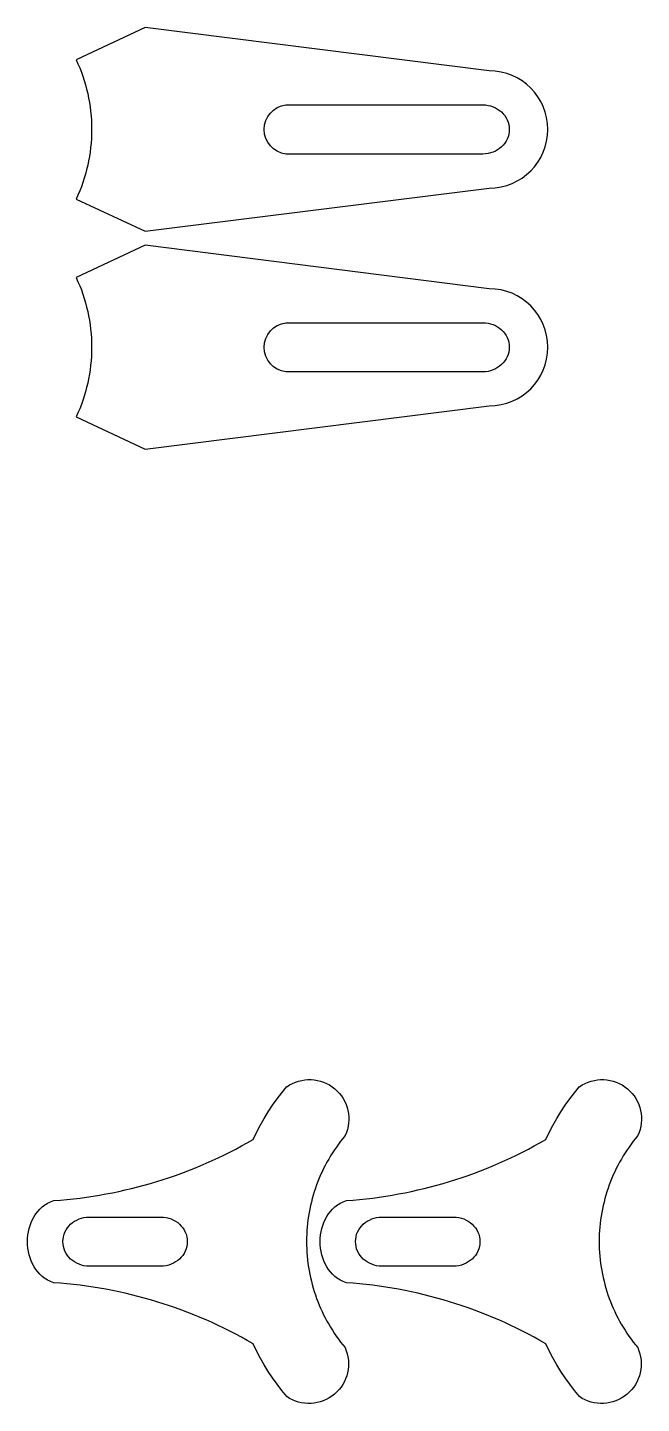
# Model space of a CAD drawing. Extents: x -102 to -39, y -78 to 64.
import ezdxf

# ---------------------------------------------------------------- set-up
doc = ezdxf.new("R2010")
doc.units = 0
doc.layers.add('CAPA_1', color=18, linetype='CONTINUOUS')

msp = doc.modelspace()

# ---------------------------------------------------------------- linework, layer by layer
at = {"layer": 'CAPA_1'}
for points in [[(-54.34, 47.64, 1), (-54.34, 59.78), (-90.04, 64.28), (-90.04, 64.28), (-97.2, 60.94), (-97.01, 60.51), (-96.83, 60.09), (-96.66, 59.65), (-96.51, 59.22), (-96.36, 58.77), (-96.23, 58.33), (-96.11, 57.88), (-96, 57.43), (-95.91, 56.97), (-95.83, 56.51), (-95.76, 56.05), (-95.7, 55.59), (-95.65, 55.12), (-95.62, 54.65), (-95.6, 54.18), (-95.6, 53.71), (-95.6, 53.24), (-95.62, 52.77), (-95.65, 52.3), (-95.7, 51.84), (-95.76, 51.37), (-95.83, 50.91), (-95.91, 50.45), (-96, 50), (-96.11, 49.54), (-96.23, 49.09), (-96.36, 48.65), (-96.51, 48.21), (-96.66, 47.77), (-96.83, 47.34), (-97.01, 46.91), (-97.2, 46.49), (-90.04, 43.15), (-90.04, 43.15)], [(-75.44, 51.16, -0.883197), (-75.44, 56.26), (-62.44, 56.26), (-55.01, 56.26), (-54.73, 56.25), (-54.46, 56.21), (-54.2, 56.15), (-53.95, 56.06), (-53.71, 55.95), (-53.48, 55.83), (-53.27, 55.68), (-53.07, 55.52), (-52.9, 55.33), (-52.74, 55.14), (-52.6, 54.93), (-52.49, 54.7), (-52.39, 54.47), (-52.33, 54.23), (-52.28, 53.97), (-52.27, 53.71), (-52.28, 53.45), (-52.33, 53.2), (-52.39, 52.95), (-52.49, 52.72), (-52.6, 52.5), (-52.74, 52.29), (-52.9, 52.09), (-53.07, 51.91), (-53.27, 51.74), (-53.48, 51.6), (-53.71, 51.47), (-53.95, 51.36), (-54.2, 51.28), (-54.46, 51.21), (-54.73, 51.18), (-55.01, 51.16), (-62.44, 51.16)], [(-54.34, 25.06, 1), (-54.34, 37.2), (-90.04, 41.7), (-90.04, 41.7), (-97.2, 38.36), (-97.01, 37.93), (-96.83, 37.51), (-96.66, 37.07), (-96.51, 36.64), (-96.36, 36.2), (-96.23, 35.75), (-96.11, 35.3), (-96, 34.85), (-95.91, 34.39), (-95.83, 33.93), (-95.76, 33.47), (-95.7, 33.01), (-95.65, 32.54), (-95.62, 32.07), (-95.6, 31.6), (-95.6, 31.13), (-95.6, 30.66), (-95.62, 30.19), (-95.65, 29.72), (-95.7, 29.26), (-95.76, 28.79), (-95.83, 28.33), (-95.91, 27.87), (-96, 27.42), (-96.11, 26.96), (-96.23, 26.51), (-96.36, 26.07), (-96.51, 25.63), (-96.66, 25.19), (-96.83, 24.76), (-97.01, 24.33), (-97.2, 23.91), (-90.04, 20.57), (-90.04, 20.57)], [(-75.44, 28.58, -0.883197), (-75.44, 33.68), (-62.44, 33.68), (-55.01, 33.68), (-54.73, 33.67), (-54.46, 33.63), (-54.2, 33.57), (-53.95, 33.48), (-53.71, 33.38), (-53.48, 33.25), (-53.27, 33.1), (-53.07, 32.94), (-52.9, 32.75), (-52.74, 32.56), (-52.6, 32.35), (-52.49, 32.13), (-52.39, 31.89), (-52.33, 31.65), (-52.28, 31.39), (-52.27, 31.13), (-52.28, 30.87), (-52.33, 30.62), (-52.39, 30.37), (-52.49, 30.14), (-52.6, 29.92), (-52.74, 29.71), (-52.9, 29.51), (-53.07, 29.33), (-53.27, 29.17), (-53.48, 29.02), (-53.71, 28.89), (-53.95, 28.78), (-54.2, 28.7), (-54.46, 28.63), (-54.73, 28.6), (-55.01, 28.58), (-62.44, 28.58)], [(-99.52, -65.84), (-99.69, -65.79), (-99.85, -65.72), (-100.01, -65.65), (-100.16, -65.57), (-100.31, -65.48), (-100.45, -65.39), (-100.58, -65.29), (-100.71, -65.19), (-100.96, -64.96), (-101.18, -64.72), (-101.38, -64.46), (-101.56, -64.18), (-101.72, -63.89), (-101.86, -63.58), (-101.98, -63.26), (-102.08, -62.94), (-102.15, -62.61), (-102.2, -62.27), (-102.24, -61.92), (-102.25, -61.58), (-102.24, -61.24), (-102.2, -60.89), (-102.15, -60.56), (-102.08, -60.22), (-101.98, -59.9), (-101.86, -59.58), (-101.72, -59.27), (-101.56, -58.98), (-101.38, -58.7), (-101.18, -58.44), (-100.96, -58.2), (-100.84, -58.08), (-100.71, -57.97), (-100.58, -57.87), (-100.45, -57.77), (-100.31, -57.68), (-100.16, -57.59), (-100.01, -57.51), (-99.85, -57.44), (-99.69, -57.37), (-99.52, -57.32, 0.115229), (-78.85, -50.99), (-78.49, -50.25), (-78.11, -49.53), (-77.7, -48.82), (-77.28, -48.13), (-76.83, -47.45), (-76.36, -46.79), (-75.86, -46.14), (-75.35, -45.51), (-75.34, -45.52, -0.768403), (-69.3, -50.59), (-69.53, -50.88), (-69.76, -51.17), (-69.99, -51.47), (-70.2, -51.77), (-70.41, -52.08), (-70.62, -52.39), (-70.81, -52.7), (-71, -53.02), (-71.18, -53.34), (-71.36, -53.67), (-71.53, -54), (-71.69, -54.33), (-71.84, -54.67), (-71.99, -55.01), (-72.13, -55.35), (-72.26, -55.7), (-72.38, -56.05), (-72.5, -56.4), (-72.61, -56.76), (-72.71, -57.12), (-72.8, -57.48), (-72.89, -57.84), (-72.97, -58.21), (-73.03, -58.57), (-73.1, -58.94), (-73.15, -59.32), (-73.2, -59.69), (-73.23, -60.06), (-73.26, -60.44), (-73.28, -60.82), (-73.3, -61.2), (-73.3, -61.58), (-73.3, -61.96), (-73.28, -62.34), (-73.26, -62.72), (-73.23, -63.09), (-73.2, -63.47), (-73.15, -63.84), (-73.1, -64.21), (-73.04, -64.58), (-72.97, -64.95), (-72.89, -65.31), (-72.8, -65.68), (-72.71, -66.04), (-72.61, -66.4), (-72.5, -66.75), (-72.38, -67.11), (-72.26, -67.46), (-72.13, -67.8), (-71.99, -68.15), (-71.84, -68.49), (-71.69, -68.83), (-71.53, -69.16), (-71.36, -69.49), (-71.19, -69.82), (-71, -70.14), (-70.82, -70.46), (-70.62, -70.77), (-70.42, -71.08), (-70.21, -71.39), (-69.99, -71.69), (-69.77, -71.99), (-69.54, -72.28), (-69.3, -72.57), (-69.3, -72.57, -0.754858), (-75.35, -77.65), (-75.86, -77.02), (-76.35, -76.37), (-76.83, -75.71), (-77.28, -75.03), (-77.7, -74.34), (-78.11, -73.63), (-78.49, -72.91), (-78.85, -72.17, 0.115229)], [(-69.16, -65.84), (-69.33, -65.79), (-69.49, -65.72), (-69.65, -65.65), (-69.8, -65.57), (-69.95, -65.48), (-70.09, -65.39), (-70.22, -65.29), (-70.36, -65.19), (-70.6, -64.96), (-70.82, -64.72), (-71.03, -64.46), (-71.21, -64.18), (-71.37, -63.89), (-71.5, -63.58), (-71.62, -63.26), (-71.72, -62.94), (-71.79, -62.61), (-71.84, -62.27), (-71.88, -61.92), (-71.89, -61.58), (-71.88, -61.24), (-71.84, -60.89), (-71.79, -60.56), (-71.72, -60.22), (-71.62, -59.9), (-71.5, -59.58), (-71.37, -59.27), (-71.21, -58.98), (-71.03, -58.7), (-70.82, -58.44), (-70.6, -58.2), (-70.48, -58.08), (-70.36, -57.97), (-70.22, -57.87), (-70.09, -57.77), (-69.95, -57.68), (-69.8, -57.59), (-69.65, -57.51), (-69.49, -57.44), (-69.33, -57.37), (-69.16, -57.32, 0.115229), (-48.49, -50.99), (-48.13, -50.25), (-47.75, -49.53), (-47.34, -48.82), (-46.92, -48.13), (-46.47, -47.45), (-46, -46.79), (-45.5, -46.14), (-44.99, -45.51), (-44.98, -45.52, -0.768403), (-38.94, -50.59), (-39.17, -50.88), (-39.4, -51.17), (-39.63, -51.47), (-39.84, -51.77), (-40.05, -52.08), (-40.26, -52.39), (-40.45, -52.7), (-40.64, -53.02), (-40.82, -53.34), (-41, -53.67), (-41.17, -54), (-41.33, -54.33), (-41.48, -54.67), (-41.63, -55.01), (-41.77, -55.35), (-41.9, -55.7), (-42.02, -56.05), (-42.14, -56.4), (-42.25, -56.76), (-42.35, -57.12), (-42.44, -57.48), (-42.53, -57.84), (-42.61, -58.21), (-42.68, -58.57), (-42.74, -58.94), (-42.79, -59.32), (-42.84, -59.69), (-42.88, -60.06), (-42.9, -60.44), (-42.93, -60.82), (-42.94, -61.2), (-42.94, -61.58), (-42.94, -61.96), (-42.93, -62.34), (-42.9, -62.72), (-42.88, -63.09), (-42.84, -63.47), (-42.79, -63.84), (-42.74, -64.21), (-42.68, -64.58), (-42.61, -64.95), (-42.53, -65.31), (-42.44, -65.68), (-42.35, -66.04), (-42.25, -66.4), (-42.14, -66.75), (-42.03, -67.11), (-41.9, -67.46), (-41.77, -67.8), (-41.63, -68.15), (-41.49, -68.49), (-41.33, -68.83), (-41.17, -69.16), (-41, -69.49), (-40.83, -69.82), (-40.65, -70.14), (-40.46, -70.46), (-40.26, -70.77), (-40.06, -71.08), (-39.85, -71.39), (-39.63, -71.69), (-39.41, -71.99), (-39.18, -72.28), (-38.94, -72.57), (-38.94, -72.57, -0.754858), (-44.99, -77.65), (-45.5, -77.02), (-46, -76.37), (-46.47, -75.71), (-46.92, -75.03), (-47.34, -74.34), (-47.75, -73.63), (-48.13, -72.91), (-48.49, -72.17, 0.115229)]]:
    msp.add_lwpolyline(points, format="xyb", close=True, dxfattribs=at)
for points in [[(-95.83, -59.03), (-88.41, -59.03), (-88.13, -59.04), (-87.86, -59.08), (-87.59, -59.14), (-87.34, -59.23), (-87.1, -59.34), (-86.88, -59.47), (-86.66, -59.61), (-86.47, -59.78), (-86.29, -59.96), (-86.13, -60.15), (-86, -60.36), (-85.88, -60.59), (-85.79, -60.82), (-85.72, -61.07), (-85.68, -61.32), (-85.67, -61.58), (-85.68, -61.84), (-85.72, -62.09), (-85.79, -62.34), (-85.88, -62.57), (-86, -62.8), (-86.13, -63.01), (-86.29, -63.2), (-86.47, -63.38), (-86.66, -63.55), (-86.88, -63.69), (-87.1, -63.82), (-87.34, -63.93), (-87.59, -64.02), (-87.86, -64.08), (-88.13, -64.12), (-88.41, -64.13), (-95.83, -64.13), (-96.11, -64.12), (-96.39, -64.08), (-96.65, -64.02), (-96.9, -63.93), (-97.14, -63.82), (-97.37, -63.69), (-97.58, -63.55), (-97.77, -63.38), (-97.95, -63.2), (-98.11, -63.01), (-98.25, -62.8), (-98.36, -62.57), (-98.45, -62.34), (-98.52, -62.09), (-98.56, -61.84), (-98.58, -61.58), (-98.56, -61.32), (-98.52, -61.07), (-98.45, -60.82), (-98.36, -60.59), (-98.25, -60.36), (-98.11, -60.15), (-97.95, -59.96), (-97.77, -59.78), (-97.58, -59.61), (-97.37, -59.47), (-97.14, -59.34), (-96.9, -59.23), (-96.65, -59.14), (-96.39, -59.08), (-96.11, -59.04)], [(-65.48, -59.03), (-58.05, -59.03), (-57.77, -59.04), (-57.5, -59.08), (-57.24, -59.14), (-56.98, -59.23), (-56.74, -59.34), (-56.52, -59.47), (-56.31, -59.61), (-56.11, -59.78), (-55.93, -59.96), (-55.78, -60.15), (-55.64, -60.36), (-55.52, -60.59), (-55.43, -60.82), (-55.36, -61.07), (-55.32, -61.32), (-55.31, -61.58), (-55.32, -61.84), (-55.36, -62.09), (-55.43, -62.34), (-55.52, -62.57), (-55.64, -62.8), (-55.78, -63.01), (-55.93, -63.2), (-56.11, -63.38), (-56.31, -63.55), (-56.52, -63.69), (-56.74, -63.82), (-56.98, -63.93), (-57.24, -64.02), (-57.5, -64.08), (-57.77, -64.12), (-58.05, -64.13), (-65.48, -64.13), (-65.76, -64.12), (-66.03, -64.08), (-66.29, -64.02), (-66.54, -63.93), (-66.78, -63.82), (-67.01, -63.69), (-67.22, -63.55), (-67.42, -63.38), (-67.59, -63.2), (-67.75, -63.01), (-67.89, -62.8), (-68, -62.57), (-68.1, -62.34), (-68.16, -62.09), (-68.2, -61.84), (-68.22, -61.58), (-68.2, -61.32), (-68.16, -61.07), (-68.1, -60.82), (-68, -60.59), (-67.89, -60.36), (-67.75, -60.15), (-67.59, -59.96), (-67.42, -59.78), (-67.22, -59.61), (-67.01, -59.47), (-66.78, -59.34), (-66.54, -59.23), (-66.29, -59.14), (-66.03, -59.08), (-65.76, -59.04)]]:
    msp.add_lwpolyline(points, close=True, dxfattribs=at)

doc.saveas('drawing.dxf')
